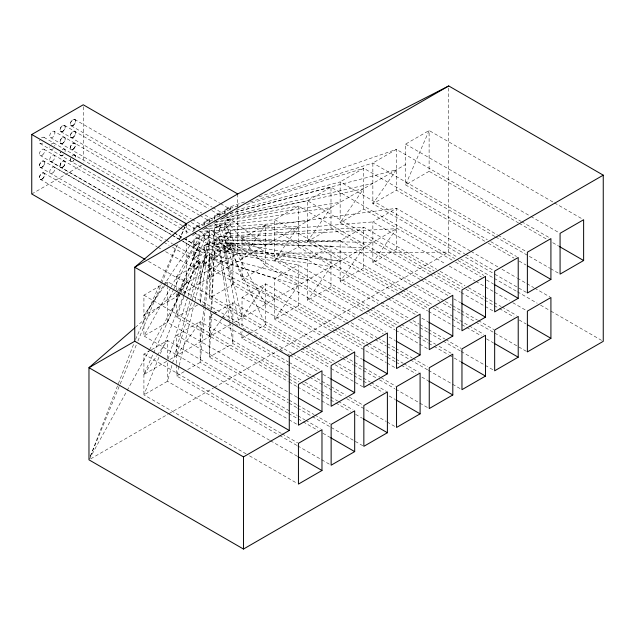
<?xml version="1.0" encoding="UTF-8"?>
<svg xmlns="http://www.w3.org/2000/svg" width="635" height="635" viewBox="0 0 635 635"><rect width="100%" height="100%" fill="white"/><g stroke="black" fill="none" stroke-linecap="round" stroke-linejoin="round"><path stroke-width="0.48" stroke-dasharray="3.17 2.38" d="M401.471 289.79L363.696 267.986L363.696 227.203L340.154 240.792L214.297 246.444L214.297 239.903L340.154 261.191L214.297 246.444L214.297 239.903L219.964 236.633L363.696 227.203L436.666 269.327M211.526 313.626L209.328 357.116L288.306 402.709M211.725 309.674L214.32 251.738L219.988 248.468L232.712 322.151M210.836 311.031L209.328 336.717L221.663 318.913M210.891 310.039L214.32 251.738M205.343 307.269L200.168 362.402L187.555 369.681M205.43 306.284L209.677 261.001L209.677 254.46L204.018 257.731L176.625 355.6L200.168 321.612L287.726 372.166M232.878 264.208L219.948 224.758L214.281 228.028L209.328 277.805L232.878 243.816L357.346 315.682M200.168 342.003L204.018 306.594M204.121 305.61L209.677 254.46M178.967 291.306L204.01 233.91L209.669 230.64L209.669 237.18L200.168 303.482L200.168 262.699L176.625 276.296L176.625 289.885M200.168 283.091L209.669 230.64L208.359 232.315M178.983 366.363L176.625 375.991L278.773 434.975M179.221 365.403L204.018 264.271L204.018 257.731M189.809 301.22L167.465 381.286L143.915 394.875L143.915 354.092L150.646 350.202M190.873 297.41L199.382 266.906L199.382 260.366L193.715 263.636L180.761 292.473M168.061 359.013L187.746 297.005M188.047 296.069L199.382 260.366M204.01 233.91L204.01 240.451L176.625 317.079L288.219 381.508M90.392 456.16L133.691 344.011M158.933 357.283L143.915 394.875L246.07 453.858M160.393 353.616L183.832 294.934M184.198 294.021L193.715 270.177L193.715 263.636M179.554 292.283L167.465 322.366L143.915 335.963L143.915 295.18L162.417 284.496M179.919 291.37L199.334 243.054L199.334 236.514L193.675 239.784L165.005 283.44M90.48 456.176L119.84 384.873M120.221 383.961L136.406 344.654M137.914 341.003L161.298 284.218M161.671 283.305L177.538 244.785M179.8 239.284L184.714 227.362M178.578 292.203L176.625 296.688L200.168 262.699L324.644 334.558M135.549 339.439L160.099 283.377M160.488 282.472L176.72 245.396M179.102 239.966L184.642 227.306M166.624 361.371L143.915 374.483L180.356 293.378M167.465 301.974L173.498 289.592M173.927 288.703L199.334 236.514M89.448 458.97L126.635 391.422M127.111 390.549L149.042 350.718M149.519 349.853L179.546 295.291M180.03 294.426L186.222 283.162L186.222 236.577M170.704 287.695L143.915 335.963L288.131 419.227M171.188 286.837L193.675 246.324L193.675 239.784M208.637 244.34L209.613 242.657L330.994 246.086L403.955 288.211M215.313 232.783L214.281 234.569L209.328 298.196L297.744 349.242M218.884 226.457L219.948 224.758L219.948 231.299L232.878 284.599L322.151 336.145M179.141 295.227L143.915 315.571L164.465 284.266M143.915 315.571L164.663 285.631M165.219 284.821L167.465 281.583L291.933 353.441M143.915 374.483L156.813 355.87M157.369 355.06L167.465 340.495L297.085 415.33M222.226 318.103L232.878 302.728L306.697 345.353M470.225 250.936L396.407 208.32L230.291 230.656L224.623 233.926L224.623 240.467L230.291 237.196L396.407 228.711L372.856 262.699L439.817 301.355M135.358 327.374L175.752 292.267M176.498 291.616L186.222 283.162L237.728 253.428L448.731 252.127L457.319 257.08M217.853 238.26L219.964 236.633L219.964 243.173L214.297 246.444M31.75 193.985L81.542 165.235M214.352 218.853L214.352 216.051L220.02 212.781L232.307 208.971M224.584 213.836L224.584 210.098L230.251 206.827L246.118 201.343M193.675 230.862L193.675 228.06L199.342 224.79L210.01 222.766M203.994 224.98L203.994 222.179L209.661 218.908L220.17 216.154M196.104 233.196L193.675 234.601L274.741 240.038M225.393 216.17L230.251 213.368L396.407 169.799L372.856 203.787L462.129 255.326M204.803 228.251L207.232 226.854M331.311 330.859L242.03 279.313L224.607 228.679L224.607 222.139L230.275 218.869L265.581 245.324M193.675 246.324L199.334 243.054M204.01 240.451L209.669 237.18M219.948 231.299L214.281 234.569L214.281 228.028M224.607 228.679L230.275 225.409L230.275 218.869M274.741 298.95L193.675 258.366L193.675 251.825L199.342 248.555L298.291 264.962L371.253 307.094M368.76 308.673L330.994 286.869L330.994 246.086L307.443 259.675L203.946 245.864L209.613 242.586L209.613 249.134L203.946 252.405L203.946 245.864L209.613 242.657L307.443 259.675L380.413 301.808M193.675 258.366L199.342 255.095L298.291 285.361L274.741 319.349L312.507 341.154M239.49 325.684L224.607 252.317L224.607 245.777L230.275 242.506L265.581 304.244M163.258 284.012L167.465 281.583L167.465 286.433M209.328 257.413L232.878 243.816L232.878 284.599L209.328 298.196L209.328 257.413L333.796 329.271M354.854 317.262L265.581 265.724L242.03 279.313L242.03 238.53L265.581 224.933L390.057 296.799M494.84 236.442L405.567 184.904L405.567 144.113L429.109 130.524L553.585 202.382M214.32 258.278L219.988 255.008L219.988 248.468M224.607 252.317L230.275 249.047L230.275 242.506M193.715 270.177L199.382 266.906M204.018 264.271L209.677 261.001M182.507 293.291L405.567 164.513M197.644 304.943L176.625 317.079L176.625 290.862M387.564 298.379L298.291 246.84L274.741 260.429L274.741 219.647L298.291 206.05L422.759 277.916M420.267 279.495L330.994 227.957L307.443 241.554L307.443 200.763L330.994 187.166L454.604 258.532M452.12 260.12L363.696 209.074L340.154 222.671L340.154 181.88L363.696 168.283L487.315 239.649M484.822 241.237L396.407 190.19L372.856 203.787L372.856 162.997L396.407 149.4L520.875 221.266M429.109 171.307L405.567 184.904L429.109 130.524L429.109 171.307L518.39 222.853M151.487 349.718L167.465 340.495L167.465 359.918M176.625 363.371L176.625 335.209L200.168 321.612L200.168 362.402L287.726 412.948M287.814 375.237L232.878 343.519L209.328 357.116L209.328 316.325L212.693 314.381M213.535 313.896L232.878 302.728L232.878 323.12M242.03 326.573L242.03 297.442L265.581 283.845L338.55 325.977M169.966 359.45L231.196 324.096M233.712 322.644L396.407 228.711M184.19 371.626L176.625 375.991L176.625 364.339M248.761 334.343L242.03 338.233L240.268 329.541M249.603 333.859L265.581 324.636L304.213 346.94M298.291 305.752L274.741 319.349L274.741 278.559L298.291 264.962L298.291 305.752L336.915 328.057M330.994 286.869L307.443 300.466L307.443 259.675M363.696 267.986L340.154 281.583L340.154 240.792L214.297 239.903L215.313 240.49M396.407 249.103L372.856 262.699L372.856 221.917L396.407 208.32L396.407 249.103L434.173 270.915M90.686 458.843L167.965 414.226M168.823 413.734L213.471 387.953M214.328 387.461L277.011 351.274M280.448 349.29L448.731 252.127L448.731 87.94M259.183 196.826L396.407 149.4L396.407 190.19M224.584 210.098L239.697 205.295M250.087 201.993L372.856 162.997L497.324 234.863M246.483 204.581L363.696 168.283L363.696 209.074M214.352 216.051L225.79 212.939M236.268 210.098L340.154 181.88L464.622 253.746M229.727 213.662L330.994 187.166L330.994 227.957M224.584 216.638L372.856 183.396M220.02 219.321L363.696 188.682L340.154 222.671L429.427 274.209M203.994 222.179L212.693 220.377M221.401 218.575L307.443 200.763L431.919 272.629M215.837 221.663L298.291 206.05L298.291 246.84M214.352 222.591L340.154 202.271M209.661 225.449L330.994 207.558L307.443 241.554L396.724 293.092M193.675 228.06L200.517 227.354M208.328 226.536L274.741 219.647L399.209 291.513M224.623 233.926L372.856 221.917L445.826 264.041M203.946 245.864L205.47 245.737M203.994 228.719L307.443 221.155M199.342 231.33L298.291 226.441L274.741 260.429L364.014 311.976M224.623 240.467L372.856 242.308M219.964 243.173L363.696 247.594L340.154 281.583L377.92 303.387M209.613 249.134L330.994 266.478L307.443 300.466L345.218 322.27M203.946 252.405L307.443 280.075M193.675 251.825L274.741 278.559L347.702 320.683M554.442 202.882L582.771 219.234M405.567 144.113L530.034 215.979M530.892 216.472L559.221 232.831M521.732 221.758L549.204 237.617M519.247 223.345L546.711 239.204M552.72 242.673L558.729 246.142M498.189 235.355L526.51 251.714M495.697 236.942L549.775 268.16M550.632 268.661L559.221 273.614M490.744 241.633L516.501 256.5M488.259 243.221L514.009 258.088M519.16 261.064L526.026 265.025M471.091 251.436L498.554 267.295M501.991 269.28L516.58 277.701M517.446 278.201L526.026 283.154M526.883 283.647L533.749 287.615M534.614 288.107L550.061 297.029M465.479 254.238L493.808 270.597M465.566 257.31L493.895 273.669M494.752 274.161L526.51 292.497M460.756 259.064L493.371 277.9M494.228 278.392L516.549 291.282M517.406 291.775L537.154 303.173M540.583 305.157L550.029 310.61M550.886 311.102L601.535 340.344M458.041 260.517L483.791 275.384M455.549 262.104L481.306 276.971M486.45 279.948L493.324 283.909M449.255 266.025L475.012 280.892M475.869 281.384L493.895 291.79M494.752 292.291L509.349 300.712M512.778 302.697L526.51 310.626M440.103 271.312L464.995 285.679M468.424 287.663L483.878 296.585M484.735 297.077L493.324 302.038M494.181 302.53L501.047 306.499M501.904 306.991L516.501 315.42M437.61 272.891L462.502 287.266M465.939 289.25L483.965 299.656M484.822 300.149L493.403 305.11M494.268 305.602L498.554 308.078M499.412 308.578L514.009 317M519.16 319.976L526.026 323.937M432.776 273.121L460.248 288.981M430.284 274.709L460.327 292.052M461.185 292.544L484.362 305.927M485.227 306.427L493.808 311.38M423.616 278.408L451.088 294.267M421.124 279.995L448.596 295.854M453.747 298.823L460.613 302.792M340.154 240.792L413.115 282.924M416.552 284.901L451.747 305.221M452.604 305.721L460.327 310.182M461.185 310.674L477.496 320.096M478.353 320.588L493.808 329.509M443.246 303.339L451.834 308.292M452.692 308.793L460.415 313.253M461.272 313.746L475.012 321.675M475.869 322.175L493.895 332.581M494.752 333.073L526.51 351.409M404.82 288.703L432.284 304.562M435.721 306.546L468.344 325.382M469.201 325.874L483.791 334.304M402.328 290.29L429.8 306.149M433.229 308.134L451.255 318.54M452.12 319.032L465.852 326.962M466.709 327.462L481.306 335.883M486.45 338.86L493.324 342.821M400.066 292.005L427.538 307.864M397.581 293.592L427.625 310.936M428.482 311.428L451.66 324.81M452.517 325.31L460.248 329.771M390.914 297.291L419.243 313.65M388.422 298.879L415.893 314.738M421.902 318.206L427.911 321.675M74.581 119.364L219.654 203.121M220.512 203.613L229.1 208.574M381.27 302.3L409.599 318.651M413.028 320.635L419.036 324.104M419.902 324.604L427.625 329.065M428.482 329.557L444.794 338.971M445.651 339.471L461.105 348.393M71.247 125.817L212.026 207.097M212.884 207.597L224.044 214.035M381.357 305.372L406.249 319.746M409.686 321.723L419.124 327.176M419.981 327.676L427.712 332.137M428.569 332.629L442.301 340.558M443.159 341.058L460.327 350.964M461.185 351.465L484.362 364.847M485.227 365.339L493.808 370.292M64.373 125.349L208.597 208.613M211.884 210.534L221.321 215.987M222.186 216.479L229.052 220.448M372.11 307.586L400.439 323.945M401.296 324.437L419.322 334.843M420.179 335.344L427.911 339.804M428.768 340.296L435.634 344.265M439.071 346.242L451.088 353.179M369.626 309.174L397.947 325.525M398.812 326.025L427.998 342.876M428.855 343.368L433.149 345.845M434.007 346.345L448.596 354.767M449.453 355.267L460.613 361.704M60.849 131.723L201.779 213.066M205.065 214.987L213.797 220.004M214.654 220.496L225.806 226.941M242.03 238.53L366.506 310.388M367.363 310.888L395.692 327.239M54.142 131.334A3.643 2.103 -60 0 1 52.959 136.985A3.643 2.103 -60 0 1 49.824 135.128A3.643 2.103 -60 0 1 54.142 131.334L199.311 215.154M200.009 215.551L210.471 221.599M213.741 223.48L229.346 232.497A3.643 2.103 -60 0 1 227.949 238.196A3.643 2.103 -60 0 1 224.98 236.069A3.643 2.103 -60 0 1 229.346 232.497M364.871 312.468L394.914 329.819M395.78 330.311L418.957 343.694M419.814 344.194L427.538 348.647M50.475 137.628L191.333 218.956M192.199 219.448L203.351 225.893M206.629 227.774L225.504 238.681M360.783 317.659L385.675 332.034M43.918 137.335L188.246 220.678M191.238 222.417L200.97 228.005M201.541 228.362L229.005 244.221M358.291 319.246L383.183 333.621M389.191 337.09L395.2 340.558M187.952 224.695L196.532 229.648M199.969 231.632L237.728 253.428L237.728 207.835M351.139 322.667L376.888 337.534M377.754 338.034L386.334 342.987M387.191 343.487L394.914 347.948M395.78 348.44L412.083 357.854M412.948 358.354L427.538 366.776M40.1 143.526L182.086 225.473M182.602 225.798L193.246 231.918M193.659 232.164L225.854 250.746M346.075 322.77L374.404 339.122M375.261 339.614L386.421 346.059M387.279 346.559L395.002 351.02M395.859 351.512L409.599 359.442M410.456 359.934L427.625 369.848M428.482 370.348L451.66 383.723M452.517 384.223L460.248 388.683M43.998 149.288L179.634 227.592M180.491 228.092L189.928 233.537M190.786 234.037L218.726 250.174M341.979 327.954L367.736 342.821M368.594 343.321L386.62 353.727M387.477 354.227L395.2 358.688M396.065 359.18L402.931 363.141M403.789 363.641L418.378 372.062M40.021 155.369L173.942 232.68M174.339 232.902L182.92 237.855M183.777 238.355L215.535 256.683M50.546 161.457L173.307 232.339M174.165 232.831L182.753 237.784M183.61 238.284L205.065 250.666M337.772 328.549L365.244 344.408M366.101 344.908L386.707 356.799M387.564 357.299L395.287 361.752M396.145 362.252L400.439 364.728M401.296 365.228L415.893 373.65M421.902 377.119L427.911 380.587M54.134 167.013L170.894 234.426M171.752 234.918L180.332 239.871M181.189 240.371L208.653 256.222A3.643 2.103 -60 0 1 207.486 261.866A3.643 2.103 -60 0 1 204.343 260.033A3.643 2.103 -60 0 1 208.653 256.222M44.005 161.187A3.643 2.103 -60 0 1 42.426 166.918A3.643 2.103 -60 0 1 39.6 164.56A3.643 2.103 -60 0 1 44.005 161.187L179.641 239.498M183.07 241.475L198.517 250.396A3.643 2.103 -60 0 1 196.945 256.127A3.643 2.103 -60 0 1 194.119 253.77A3.643 2.103 -60 0 1 198.517 250.396M334.661 329.771L362.982 346.123M332.168 331.351L386.247 362.577M387.104 363.069L395.692 368.03M40.013 167.251L165.521 239.736M166.211 240.109L172.387 243.697M173.077 244.078L205.002 262.525M325.501 335.058L352.973 350.917M43.751 172.918L169.085 245.285M172.522 247.261L198.263 262.128M323.009 336.637L350.48 352.504M355.632 355.473L362.498 359.442M40.267 179.316L157.028 246.721M157.885 247.213L162.171 249.69M165.608 251.674L194.786 268.518M242.03 297.442L315 339.566M318.437 341.551L344.186 356.418M345.043 356.918L380.238 377.238M381.095 377.73L395.692 386.159M315.944 343.138L341.693 358.005M342.551 358.497L352.854 364.45M353.711 364.942L376.031 377.825M379.468 379.809L394.914 388.731M395.78 389.231L418.957 402.606M419.814 403.106L427.538 407.567M307.562 345.845L335.026 361.704M338.463 363.688L353.052 372.118M353.909 372.61L362.498 377.563M363.355 378.063L370.221 382.024M371.078 382.524L386.532 391.446M305.07 347.432L331.676 362.799M335.113 364.776L353.139 375.19M353.997 375.682L362.585 380.635M363.442 381.135L367.736 383.611M368.594 384.104L383.183 392.533M389.191 396.002L395.2 399.471M176.625 276.296L330.279 365.006M148.463 261.366L186.222 283.162M301.18 351.226L330.367 368.078M331.224 368.578L362.982 386.913M292.791 353.941L320.262 369.8M201.89 304.475L206.177 306.951M207.034 307.451L209.613 308.935M213.908 311.412L217.337 313.396M222.488 316.373L226.782 318.849M227.64 319.341L230.211 320.834M235.363 323.802L237.942 325.295M243.094 328.263L250.817 332.724M254.254 334.709L258.54 337.185M259.397 337.685L264.549 340.654M265.414 341.154L271.423 344.622M274.852 346.599L279.146 349.083M280.003 349.575L282.575 351.06M287.726 354.036L289.449 355.028M290.306 355.521L317.77 371.38M322.921 374.356L329.795 378.325M209.328 316.325L288.306 361.918M289.163 362.418L311.483 375.301M312.341 375.801L330.367 386.207M331.224 386.699L345.813 395.129M349.25 397.105L362.982 405.043M308.991 376.888L242.03 338.233L242.03 331.43M309.848 377.38L343.329 396.708M346.758 398.693L386.247 421.489M387.104 421.989L395.692 426.942M288.584 372.658L301.466 380.095M304.895 382.079L320.35 390.993M321.207 391.493L329.795 396.446M330.652 396.946L337.518 400.907M338.376 401.407L352.973 409.829M288.671 375.729L298.974 381.675M302.411 383.659L320.437 394.065M321.294 394.565L329.875 399.518M330.74 400.018L335.026 402.495M335.883 402.987L350.48 411.417M355.632 414.385L362.498 418.354M143.915 295.18L288.131 378.436M288.988 378.936L296.712 383.397M289.076 382.008L296.799 386.469M297.656 386.961L320.834 400.344M321.699 400.836L330.279 405.797M297.085 397.2L167.465 322.366L167.465 287.409M176.625 335.209L288.219 399.637M289.076 400.129L296.799 404.59M297.656 405.09L313.968 414.504M314.825 415.004L330.279 423.918M289.163 403.201L296.886 407.662M297.744 408.162L311.483 416.092M312.341 416.584L330.367 426.99M331.224 427.49L362.982 445.826M297.942 415.83L304.808 419.791M305.673 420.291L320.262 428.712M288.584 413.448L302.323 421.378M303.181 421.87L317.77 430.3M322.921 433.268L329.795 437.237M288.988 419.719L296.712 424.18M143.915 354.092L281.265 433.387M282.123 433.88L297.577 442.801M279.63 435.467L296.799 445.381M297.656 445.873L320.834 459.256M321.699 459.756L330.279 464.709M269.613 440.261L167.465 381.286L167.465 360.886M270.478 440.753L297.085 456.12M249.499 455.835L296.712 483.092M230.275 225.409L265.581 265.724L265.581 224.933L242.03 258.921L224.607 222.139M230.275 249.047L265.581 324.636L265.581 283.845L242.03 317.833L224.607 245.777M219.988 255.008L229.616 321.143M229.759 322.12L232.878 343.519L232.878 325.064M237.728 193.953L237.728 206.843M230.291 230.656L230.291 237.196M230.251 206.827L230.251 212.431M220.02 212.781L220.02 215.583M209.661 218.908L209.661 222.647M199.342 224.79L199.342 227.592M199.342 248.555L199.342 255.095M186.222 224.687L186.222 235.585M83.256 106.751L83.256 162.266M224.861 213.519A3.643 2.103 -60 0 1 227.56 208.756A3.643 2.103 -60 0 1 229.957 210.876M228.29 214.098A3.643 2.103 -60 0 1 227.632 214.646M214.551 219.321A3.643 2.103 -60 0 1 217.384 214.638A3.643 2.103 -60 0 1 219.631 216.98M204.248 225.163A3.643 2.103 -60 0 1 207.177 220.543A3.643 2.103 -60 0 1 209.312 223.052M193.953 230.973A3.643 2.103 -60 0 1 196.652 226.6A3.643 2.103 -60 0 1 199.096 228.306M41.513 137.858A3.643 2.103 -60 0 1 44.506 139.954M42.593 143.05A3.643 2.103 -60 0 1 39.934 143.367A3.643 2.103 -60 0 1 39.886 140.089M70.533 158.504A3.643 2.103 -60 0 0 71.088 161.425A3.643 2.103 -60 0 0 73.89 160.457A3.643 2.103 -60 0 1 71.128 161.449A3.643 2.103 -60 0 1 70.58 158.528M65.08 151.741A3.643 2.103 -60 0 0 62.008 149.789A3.643 2.103 -60 0 1 65.127 151.765M63.214 154.869A3.643 2.103 -60 0 1 60.531 155.281A3.643 2.103 -60 0 1 60.412 152.043M63.254 154.892A3.643 2.103 -60 0 1 60.571 155.305A3.643 2.103 -60 0 1 60.452 152.067M51.284 144.248A3.643 2.103 -60 0 1 54.094 143.208A3.643 2.103 -60 0 1 54.705 146.082M53.34 148.511A3.643 2.103 -60 0 1 50.522 149.55A3.643 2.103 -60 0 1 49.911 146.677M215.352 240.403L214.932 241.252A3.643 2.103 -60 0 0 216.837 244.658A3.643 2.103 -60 0 0 219.567 239.181A3.643 2.103 -60 0 0 215.352 240.403M208.899 236.156L208.431 236.982A3.643 2.103 -60 0 1 204.319 237.728A3.643 2.103 -60 0 1 207.335 232.378A3.643 2.103 -60 0 1 208.899 236.156M215.368 232.831L214.94 232.473A3.643 2.103 -60 0 1 216.821 226.862A3.643 2.103 -60 0 1 219.575 229.156A3.643 2.103 -60 0 1 215.368 232.831M209.018 244.65L208.59 244.3A3.643 2.103 -60 0 0 204.383 247.967A3.643 2.103 -60 0 0 207.129 250.261A3.643 2.103 -60 0 0 209.018 244.65M227.695 226.497A3.643 2.103 -60 0 0 229.513 220.742A3.643 2.103 -60 0 0 225.076 223.845A3.643 2.103 -60 0 0 227.695 226.497M196.953 244.221A3.643 2.103 -60 0 0 198.509 238.498A3.643 2.103 -60 0 0 194.112 241.887A3.643 2.103 -60 0 0 196.953 244.221M227.759 250.238A3.643 2.103 -60 0 0 229.473 244.499A3.643 2.103 -60 0 0 225.052 247.713A3.643 2.103 -60 0 0 227.759 250.238M217.432 256.207A3.643 2.103 -60 0 0 219.194 250.46A3.643 2.103 -60 0 0 214.765 253.619A3.643 2.103 -60 0 0 217.432 256.207M196.636 268.232A3.643 2.103 -60 0 0 198.699 262.469A3.643 2.103 -60 0 0 194.239 265.271A3.643 2.103 -60 0 0 196.636 268.232M73.12 125.436A3.643 2.103 -60 0 0 75.033 119.674A3.643 2.103 -60 0 0 70.588 122.658A3.643 2.103 -60 0 0 73.12 125.436A3.643 2.103 -60 0 0 75.073 119.698A3.643 2.103 -60 0 0 70.628 122.682A3.643 2.103 -60 0 0 73.16 125.46M62.69 131.461A3.643 2.103 -60 0 0 64.802 125.706A3.643 2.103 -60 0 0 60.341 128.437A3.643 2.103 -60 0 0 62.69 131.461A3.643 2.103 -60 0 0 64.841 125.73A3.643 2.103 -60 0 0 60.388 128.46A3.643 2.103 -60 0 0 62.73 131.485M73.184 137.287A3.643 2.103 -60 0 0 74.993 131.532A3.643 2.103 -60 0 0 70.556 134.636A3.643 2.103 -60 0 0 73.184 137.287A3.643 2.103 -60 0 0 75.041 131.556A3.643 2.103 -60 0 0 70.604 134.66A3.643 2.103 -60 0 0 73.223 137.311M73.438 148.987A3.643 2.103 -60 0 0 74.835 143.288A3.643 2.103 -60 0 0 70.469 146.86A3.643 2.103 -60 0 0 73.438 148.987M73.477 149.011A3.643 2.103 -60 0 0 74.874 143.312A3.643 2.103 -60 0 0 70.509 146.883A3.643 2.103 -60 0 0 73.477 149.011M74.739 155.123A3.643 2.103 -60 0 0 71.93 156.091A3.643 2.103 -60 0 1 74.779 155.146A3.643 2.103 -60 0 1 75.335 158.067A3.643 2.103 -60 0 0 74.739 155.123M62.698 143.351A3.643 2.103 -60 0 0 64.802 137.597A3.643 2.103 -60 0 0 60.341 140.343A3.643 2.103 -60 0 0 62.698 143.351A3.643 2.103 -60 0 0 64.841 137.62A3.643 2.103 -60 0 0 60.381 140.367A3.643 2.103 -60 0 0 62.738 143.383M62.913 166.997A3.643 2.103 -60 0 0 64.675 161.25A3.643 2.103 -60 0 0 60.246 164.409A3.643 2.103 -60 0 0 62.913 166.997M62.952 167.021A3.643 2.103 -60 0 0 64.714 161.274A3.643 2.103 -60 0 0 60.285 164.433A3.643 2.103 -60 0 0 62.952 167.021M42.474 155.035A3.643 2.103 -60 0 0 44.037 149.312A3.643 2.103 -60 0 0 39.64 152.702A3.643 2.103 -60 0 0 42.474 155.035M52.387 161.203A3.643 2.103 -60 0 0 54.499 155.44A3.643 2.103 -60 0 0 50.038 158.178A3.643 2.103 -60 0 0 52.387 161.203M42.466 166.941A3.643 2.103 -60 0 0 44.045 161.211A3.643 2.103 -60 0 0 39.64 164.584A3.643 2.103 -60 0 0 42.466 166.941M53.015 172.688A3.643 2.103 -60 0 0 54.181 167.037A3.643 2.103 -60 0 0 49.863 170.847A3.643 2.103 -60 0 0 53.015 172.688M42.124 179.022A3.643 2.103 -60 0 0 44.18 173.26A3.643 2.103 -60 0 0 39.727 176.062A3.643 2.103 -60 0 0 42.124 179.022M42.164 179.046A3.643 2.103 -60 0 0 44.22 173.284A3.643 2.103 -60 0 0 39.767 176.085A3.643 2.103 -60 0 0 42.164 179.046"/><path stroke-width="0.95" d="M145.034 259.382L31.75 193.985L31.75 134.509L186.222 223.695L185.468 225.528L186.222 223.695L237.728 193.953L448.731 85.955L603.25 175.165L603.25 341.336L243.483 549.045L88.971 459.835L88.971 367.689L134.612 328.025M186.222 223.695L134.755 267.232L134.755 341.249L289.274 430.459L289.274 356.441L603.25 175.165M31.75 134.509L83.256 104.775L237.728 193.953M448.731 85.955L134.755 267.232L289.274 356.441M134.755 341.249L88.971 367.689L243.483 456.898L289.274 430.459M321.977 411.575L298.434 425.172L298.434 384.381L321.977 370.792L321.977 411.575L297.942 397.7M354.687 392.692L331.137 406.289L331.137 365.506L354.687 351.909L354.687 392.692L330.652 378.817M387.39 373.809L363.847 387.406L363.847 346.623L387.39 333.026L387.39 373.809L363.355 359.934M420.1 354.925L396.55 368.522L396.55 327.739L420.1 314.142L420.1 354.925L396.065 341.051M452.803 336.05L429.252 349.639L429.252 308.856L452.803 295.259L452.803 336.05L428.768 322.167M485.505 317.167L461.962 330.756L461.962 289.973L485.505 276.376L485.505 317.167L461.47 303.284M518.216 298.283L494.665 311.88L494.665 271.089L518.216 257.492L518.216 298.283L494.181 284.401M550.918 279.4L527.375 292.997L527.375 252.206L550.918 238.609L550.918 279.4L527.741 266.017M583.628 260.517L560.078 274.114L560.078 233.323L583.628 219.726L583.628 260.517L559.594 246.642M321.977 470.487L298.434 484.084L298.434 443.301L321.977 429.704L321.977 470.487L297.942 456.613M354.687 451.612L331.137 465.201L331.137 424.418L354.687 410.821L354.687 451.612L330.652 437.729M387.39 432.729L363.847 446.318L363.847 405.535L387.39 391.938L387.39 432.729L363.355 418.846M420.1 413.845L396.55 427.442L396.55 386.651L420.1 373.055L420.1 413.845L396.065 399.963M452.803 394.962L429.252 408.559L429.252 367.768L452.803 354.171L452.803 394.962L428.768 381.087M485.505 376.079L461.962 389.676L461.962 348.885L485.505 335.288L485.505 376.079L461.47 362.204M518.216 357.195L494.665 370.792L494.665 330.002L518.216 316.413L518.216 357.195L494.181 343.321M550.918 338.312L527.375 351.909L527.375 311.118L550.918 297.529L550.918 338.312L527.741 324.93M243.483 456.898L243.483 549.045"/></g></svg>
